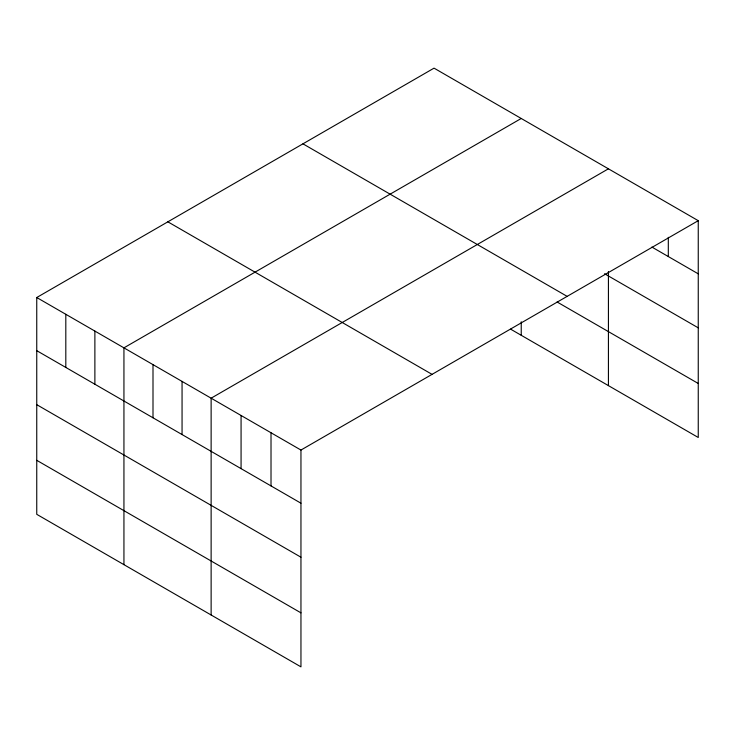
<?xml version="1.0" encoding="UTF-8"?>
<svg xmlns="http://www.w3.org/2000/svg" width="735" height="735" viewBox="0 0 735 735"><rect width="100%" height="100%" fill="white"/><g stroke="black" fill="none" stroke-linecap="round" stroke-linejoin="round"><path stroke-width="1.1" d="M36.75 297.519L300.955 450.05L300.955 666.856L36.75 514.325L36.75 297.519L434.045 68.144L698.25 220.675L698.25 437.481L510.577 329.133M521.234 118.473L123.939 347.848L123.939 564.664M608.424 168.811L211.129 398.186L211.129 614.993M300.955 450.05L698.25 220.675M651.89 247.07L698.25 273.833M604.547 273.742L698.25 327.838M302.939 143.83L567.144 296.37M557.075 301.975L698.25 383.477M167.856 221.823L432.061 374.363M36.75 350.668L300.955 503.209M36.75 404.673L300.955 557.213M36.75 460.321L300.955 612.852M668.308 237.322L668.308 256.543M608.424 271.472L608.424 385.627M521.234 321.783L521.234 335.289M271.013 432.768L271.013 485.918M241.071 415.477L241.071 468.636M182.059 381.41L182.059 434.569M152.999 364.633L152.999 417.792M94.879 331.072L94.879 384.23M65.81 314.295L65.81 367.454"/></g></svg>
